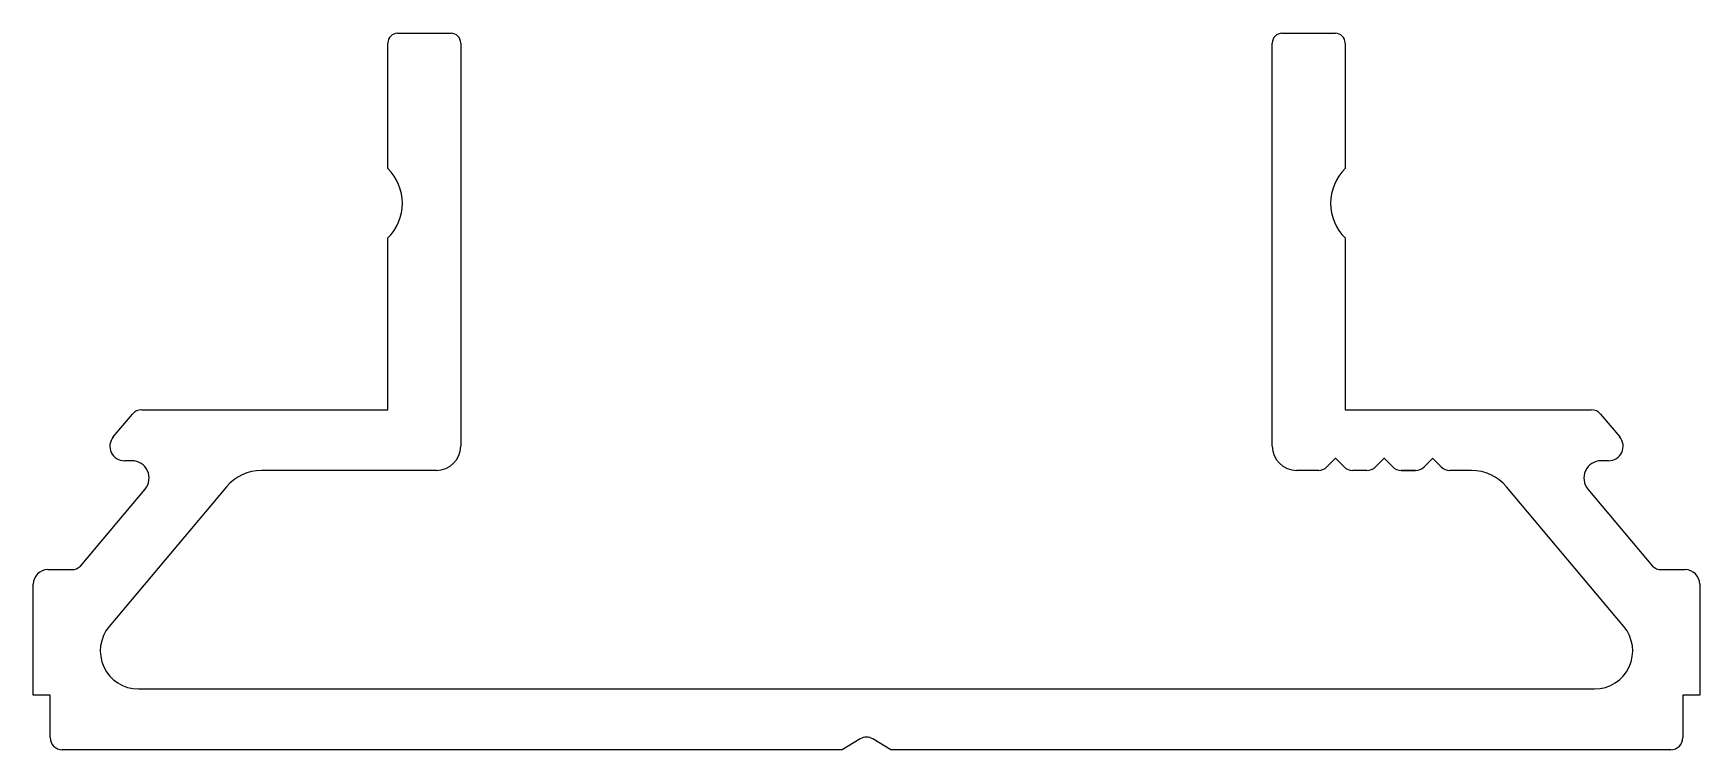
# Model space of a CAD drawing. Extents: x -17.1 to 17.2, y 0.7 to 15.4.
import ezdxf

# ---------------------------------------------------------------- set-up
doc = ezdxf.new("R2010")
doc.units = 0
doc.layers.add('1', color=7, linetype='CONTINUOUS')

msp = doc.modelspace()

# ---------------------------------------------------------------- linework, layer by layer
at = {"layer": '1', "color": 7, "linetype": 'CONTINUOUS'}
for p, q in [((-9.842, 12.626), (-9.842, 15.212)), ((-9.642, 15.412), (-8.542, 15.412)), ((-8.342, 15.212), (-8.342, 6.912)), ((8.358, 6.912), (8.358, 15.212)), ((8.558, 15.412), (9.658, 15.412)), ((9.858, 15.212), (9.858, 12.626)), ((-9.842, 7.662), (-9.842, 11.198)), ((9.858, 11.198), (9.858, 7.662)), ((-15.492, 7.103), (-15.098, 7.572)), ((-14.905, 7.662), (-9.842, 7.662)), ((9.858, 7.662), (14.921, 7.662)), ((15.114, 7.572), (15.508, 7.103)), ((-15.109, 6.61), (-15.262, 6.61)), ((9.654, 6.657), (9.482, 6.485)), ((9.836, 6.485), (9.665, 6.657)), ((10.654, 6.657), (10.482, 6.485)), ((10.836, 6.485), (10.665, 6.657)), ((11.653, 6.657), (11.482, 6.485)), ((11.836, 6.485), (11.665, 6.657)), ((15.278, 6.61), (15.125, 6.61)), ((-8.842, 6.412), (-12.444, 6.412)), ((9.306, 6.412), (8.858, 6.412)), ((10.306, 6.412), (10.013, 6.412)), ((11.306, 6.412), (11.013, 6.412)), ((11.013, 6.412), (11.306, 6.412)), ((11.306, 6.412), (11.013, 6.412)), ((11.013, 6.412), (11.306, 6.412)), ((11.306, 6.412), (11.013, 6.412)), ((12.013, 6.412), (12.013, 6.412)), ((12.013, 6.412), (12.013, 6.412)), ((12.46, 6.412), (12.013, 6.412)), ((-16.168, 4.44), (-14.837, 6.027)), ((-13.163, 6.077), (-15.576, 3.201)), ((15.592, 3.201), (13.179, 6.077)), ((14.853, 6.027), (16.184, 4.44)), ((-16.837, 4.37), (-16.341, 4.37)), ((16.357, 4.37), (16.853, 4.37)), ((-17.137, 1.782), (-17.137, 4.07)), ((17.153, 4.07), (17.153, 1.782)), ((-16.792, 1.782), (-17.137, 1.782)), ((-16.792, 0.912), (-16.792, 1.782)), ((-14.975, 1.912), (14.991, 1.912)), ((17.153, 1.782), (16.808, 1.782)), ((16.808, 1.782), (16.808, 0.912)), ((-0.121, 0.885), (-0.492, 0.662)), ((0.508, 0.662), (0.137, 0.885)), ((-0.492, 0.662), (-16.542, 0.662)), ((16.558, 0.662), (0.508, 0.662))]:
    msp.add_line(p, q, dxfattribs=at)
for centre, radius, start, end in [((-9.642, 15.212), 0.2, 90, 180), ((-8.542, 15.212), 0.2, 0, 90), ((8.558, 15.212), 0.2, 90, 180), ((9.658, 15.212), 0.2, 0, 90), ((-10.542, 11.912), 1, 314.427, 45.573), ((10.558, 11.912), 1, 134.427, 225.573), ((-14.905, 7.41), 0.252, 90, 140), ((14.921, 7.41), 0.252, 40, 90), ((-15.262, 6.91), 0.3, 140, 270), ((-8.842, 6.912), 0.5, 270, 0), ((8.858, 6.912), 0.5, 180, 270), ((15.278, 6.91), 0.3, 270, 40), ((-15.109, 6.255), 0.355, 320, 90), ((9.659, 6.651), 0.008, 45, 135), ((10.659, 6.651), 0.008, 45, 135), ((11.659, 6.651), 0.008, 45, 135), ((15.125, 6.255), 0.355, 90, 220), ((-12.444, 5.474), 0.938, 90, 140), ((9.306, 6.662), 0.25, 270, 315), ((10.013, 6.662), 0.25, 225, 270), ((10.306, 6.662), 0.25, 270, 315), ((11.013, 6.662), 0.25, 225, 270), ((11.306, 6.662), 0.25, 270, 315), ((12.013, 6.662), 0.25, 225, 270), ((12.46, 5.474), 0.938, 40, 90), ((-16.837, 4.07), 0.3, 90, 180), ((-16.341, 4.619), 0.249, 270, 314.055), ((16.357, 4.619), 0.249, 225.945, 270), ((16.853, 4.07), 0.3, 360, 90), ((-14.975, 2.697), 0.784, 140, 270), ((14.991, 2.697), 0.784, 270, 40), ((-16.542, 0.912), 0.25, 180, 270), ((0.008, 0.671), 0.25, 59.0362, 120.9638), ((16.558, 0.912), 0.25, 270, 0)]:
    msp.add_arc(centre, radius, start, end, dxfattribs=at)

doc.saveas('drawing.dxf')
